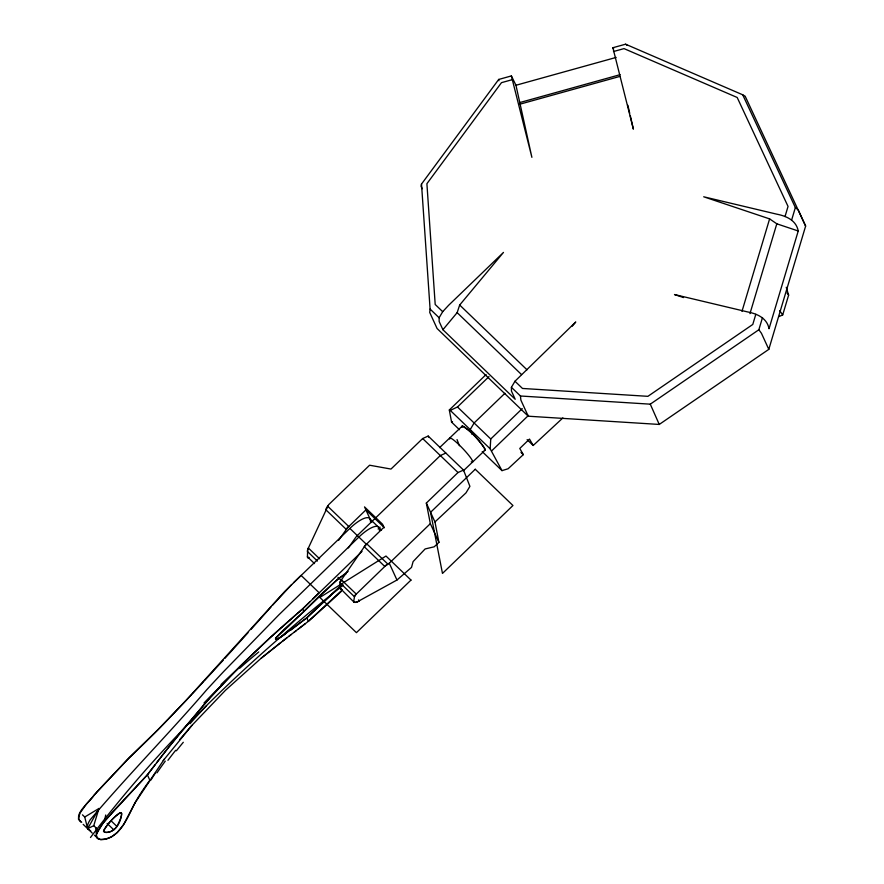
<?xml version="1.0" encoding="UTF-8"?>
<svg xmlns="http://www.w3.org/2000/svg" width="884" height="884" viewBox="0 0 884 884"><rect width="100%" height="100%" fill="white"/><g stroke="black" fill="none" stroke-linecap="round" stroke-linejoin="round"><path stroke-width="1.33" d="M484.907 450.287L484.951 449.138C479.084 440.199 471.68 431.248 462.244 426.088L462.199 427.237A16.608 2.232 46.4 0 1 474.863 436.309A16.608 2.232 46.4 0 1 484.222 450.21M562.876 417.933L533.196 445.481L529.505 439.083L519.77 448.464L523.317 454.641L508.101 468.763L502.002 470.631L490.156 448.796L490.753 438.994L522.256 408.64M90.732 830.927L87.682 828.706L84.731 817.015L98.953 808.484L93.748 825.678L96.002 827.844L96.422 836.397L97.196 838.176L100.875 839.767L106.135 839.17L111.472 836.949L117.207 832.551L123.506 824.739L135.108 802.716L164.325 759.069M511.383 75.925L531.892 157.341L515.958 85.262L511.383 75.925L498.698 79.45L421.513 184.06L430.099 309.068L429.712 312.428L437.072 328.494L528.245 416.209L659.254 424.442L768.804 349.357L805.633 226.072L798.274 210.005L795.357 207.563L742.715 94.798L625.563 44.2L612.877 47.725L633.375 129.141L630.325 115.87M162.733 754.859L147.374 774.837L114.798 809.523L102.4 823.921L96.621 833.866L96.422 836.397L98.743 839.281C119.616 841.015 127.384 817.258 135.108 802.716M96.621 833.866L97.98 830.518L104.434 821.346L105.715 814.993M421.513 184.06L421.049 186.281L422.187 188.756M741.985 311.356L769.61 218.889L703.697 196.789L776.627 214.138C786.185 215.95 796.274 220.282 798.23 230.989L769.025 328.738C767.069 318.03 756.98 313.698 747.422 311.886L674.492 294.538L683.542 297.565M749.964 313.632L776.804 223.807L769.61 218.889M755.809 314.306L752.781 324.45L647.895 396.33L522.477 388.452L514.974 381.236L575.76 321.975L572.257 326.185M785.014 216.558L788.042 206.425L737.19 97.483L624.016 48.609L613.485 51.537M514.974 381.236L511.416 387.314L520.444 395.999L650.281 404.165L758.859 329.743L762.505 317.533M791.71 219.785L795.357 207.563M778.959 316.582L782.705 314.914L788.627 295.101L786.23 287.278M442.917 329.721L457.15 312.638L459.68 305.024L503.471 252.426L448.619 305.289L442.696 311.687L439.127 317.765L439.16 321.511L442.917 329.721L515.206 399.27L511.438 391.048L511.416 387.314M379.402 530.422A23.769 7.359 -46.1 0 0 358.882 537.063L278.78 614.933L224.083 671.111A611.85 189.541 -46.1 0 0 206.657 689.863C168.667 733.941 127.683 775.5 90.135 819.855A16.796 5.205 -46.1 0 0 87.604 825.192L87.682 828.706L98.953 808.484M116.931 826.429C131.373 798.031 108.522 821.667 103.837 830.164A5.227 1.624 -46.1 0 0 103.561 831.269L105.119 832.352A53.858 16.686 -46.1 0 0 106.555 832.441C115.892 832.131 121.307 821.424 121.605 813.225L120.202 812.75C113.461 817.512 107.251 823.811 103.561 831.236L104.533 832.242C109.439 833.236 114.158 830.319 116.931 826.429L111.24 820.949M338.594 540.378L347.379 527.892L365.91 509.902L383.932 527.251L365.401 545.229L340.34 581.418L339.6 587.727L354.042 602.17L355.257 602.38A6.685 2.188 -33 0 0 357.191 601.905L396.971 580.026L411.513 567.406L413.093 561.605L425.116 548.953L434.188 546.809L438.917 542.378L434.972 521.947L465.978 492.896L469.912 486.366L463.525 470.078L428.188 436.066L422.662 438.541L390.993 469.061L369.6 465.216L328.55 504.786L308.372 548.014A6.674 1.856 -59 0 0 307.643 549.958L307.433 556.776L307.765 557.649L308.671 557.561A6.685 1.856 -59 0 0 308.98 557.384M348.362 547.947L355.246 538.047A6.597 2.044 -46.1 0 1 357.744 535.129L440.331 455.547L445.856 453.072M346.031 573.86L338.307 578.578L303.864 611.562L284.162 629.242L275.874 638.049A3.669 1.16 -42.8 0 0 275.465 638.911C277.245 640.778 281.421 636.005 283.565 635.276M163.22 760.571L191.927 725.377L225.431 690.327L261.167 658.215L280.913 642.447M104.434 821.346L147.374 774.837L155.054 764.837M156.578 762.837L168.535 747.422M163.12 754.361L181.463 731.234M168.921 746.936L203.618 705.023M90.488 837.491C162.579 742.019 249.752 659.177 343.323 585.053M181.861 730.736L210.502 697.31L239.873 666.492L269.885 637.85L302.637 608.888L362.042 551.384M179.551 739.775L191.927 725.377M276.593 637.044C301.079 616.104 321.986 590.39 348.075 571.44M272.471 605.297L291.643 584.633M204.381 704.161L209.729 698.161C238.603 666.304 270.073 636.922 302.637 608.888L309.676 601.971M270.946 607.021L251.067 629.331M247.995 632.756L224.834 658.414M223.287 660.116L204.624 680.492M126.666 760.406L147.495 740.195M126.29 760.815C115.594 772.428 104.5 783.655 93.903 795.346C90.61 801.611 70.963 815.479 81.715 822.253M203.85 681.332L192.137 693.973M191.353 694.802L168.579 718.836M168.148 719.289L162.048 725.565M161.606 726.018L154.578 733.134M154.136 733.576L147.937 739.753M340.02 586.656L306.759 617.872L280.493 637.287L275.863 639.563L275.874 638.049A5.879 1.867 -42.7 0 1 276.604 637.044M340.904 585.573L306.759 617.872L290.438 630.391M293.709 582.622L349.865 528.4A23.769 7.359 -46.1 0 1 370.429 521.416M312.77 598.943L319.113 592.744L301.09 575.407L284.615 591.551L185.872 700.669L158.103 729.587L129.34 757.5L96.776 792.186L86.411 804.009L79.958 813.181L78.4 819.048L80.709 821.932M459.481 429.723L451.569 422.11L449.315 409.988L486.112 374.529M449.315 409.988L450.265 410.408L457.481 406.983L488.985 376.617M504.93 393.292L474.111 422.983L470.211 429.602L472.089 434.398M438.917 542.378L430.342 523.659L426.331 503.073L458 472.542L463.525 470.078M491.736 450.807L528.533 415.347M358.55 599.938L359.49 600.833A6.851 2.243 -33 0 1 357.191 601.905L355.257 602.38A6.508 2.133 -33 0 1 353.733 601.319L354.473 596.733A6.519 2.133 -32.9 0 1 355.014 595.529A6.674 2.188 -32.9 0 1 356.263 594.092L384.794 566.478A6.829 2.243 -32.9 0 1 386.22 565.252L389.28 563.23L430.342 523.659M439.591 447.613L462.244 426.088M378.098 529.041L380.098 527.14M463.404 470.752L485.084 450.155M342.395 589.761L308.339 621.341L294.217 632.182M341.323 591.396L337.18 595.23A632.966 196.082 -46.1 0 1 311.577 618.469L308.339 621.341L306.759 617.872M261.167 658.215L286.814 637.872M282.394 641.298L296.438 630.469M289.035 636.171L291.256 634.458M297.93 629.331L305.356 623.64M451.569 422.11L452.509 421.569M87.682 828.684L93.748 825.678M512.002 79.737L501.471 82.665L426.906 183.706L435.193 304.472L442.696 311.687M515.958 85.262L616.137 57.427M519.936 102.522L620.104 74.676M519.659 104.257L619.828 76.422M340.981 588.634L339.6 587.727A6.597 2.044 -46.1 0 0 340.815 588.678M776.804 223.807L798.23 230.989M742.715 94.798L745.157 96.212L805.633 226.072M625.563 44.2L626.944 45.161M94.433 835.192L98.743 839.281M459.68 305.024L527.008 369.799M457.15 312.638L521.516 374.562M430.099 309.068L439.127 317.765M527.118 439.646L533.196 445.481M520.974 452.387L521.759 453.138M522.146 453.514L523.317 454.641M457.481 406.983L490.753 438.994M450.265 410.408L490.156 448.796M482.222 451.602L502.002 470.631M422.662 438.541L458 472.542M370.142 519.151L381.523 530.113M327.621 506.156L348.738 526.466A6.597 2.044 -46.1 0 0 346.23 529.372L325.688 509.604A6.829 1.901 -59 0 1 327.61 506.178M349.865 528.4L366.772 544.654M319.577 558.787L308.372 548.014L307.643 549.958A6.519 1.812 -59.1 0 0 307.4 551.439L317.378 561.053M338.008 577.318L341.799 580.976M314.505 563.583L307.433 556.776A6.508 1.801 -59 0 0 308.671 557.561M107.152 823.435L113.793 829.833M82.477 814.838L84.731 817.015M83.173 824.352L92.19 833.026M787.036 292.947L788.627 295.101M96.002 827.844L97.98 830.518M758.859 329.743L761.444 333.29L768.804 349.357M612.877 47.725L613.684 48.852M779.699 310.671L782.705 314.914M659.254 424.442L650.281 404.165M528.245 416.209L520.886 400.132L520.444 395.999M426.331 503.073L434.972 521.947M384.208 527.836L382.562 524.245L364.528 506.897L371.667 522.477M389.28 563.23L396.971 580.026M302.637 608.888L303.864 611.562M147.374 774.837L149.849 780.24A98.831 30.62 -46.1 0 0 135.042 802.749M457.028 439.591L459.437 445.746M428.188 436.066L428.585 437.094M627.872 105.251L629.706 113.207M498.698 79.45L498.941 80.731M239.873 668.105A307.643 159.772 -46.7 0 1 258.769 651.939M221 684.581A353.268 202.723 -47.3 0 1 239.321 667.564M203.983 703.023A392.043 242.514 -47.6 0 1 221.519 685.387M189.983 723.72A416.231 266.106 -47.7 0 1 206.58 705.697M167.938 760.317A189.187 80.665 -48.9 0 1 175.673 750.306M176.369 750.792A249.631 120.423 -48.4 0 1 183.297 742.295M156.987 772.837A138.556 52.598 -49.6 0 1 165.275 761.124M150.833 780.13A120.478 43.603 -50 0 1 155.628 772.726M290.538 629.552A84.599 23.205 -41.4 0 1 285.642 633.099M285.455 633.872A57.836 16.862 -41.8 0 1 283.598 635.154M449.746 439.083A16.608 2.232 46.4 0 1 463.006 448.774A16.608 2.232 46.4 0 1 471.249 461.824M355.025 595.529L354.473 596.733L339.942 582.766A6.597 2.044 -46.1 0 1 341.334 579.727L356.263 594.092L355.025 595.529M475.249 469.249L430.563 512.311L442.475 573.429L512.941 505.515L475.249 469.249M410.983 580.081L356.429 632.657L319.842 597.451L385.988 556.036L410.983 580.081M386.22 565.252L384.794 566.478L364.252 546.71A6.597 2.044 -46.1 0 1 366.761 543.804L387.866 564.114A6.906 2.254 -33 0 0 386.22 565.252"/></g></svg>
